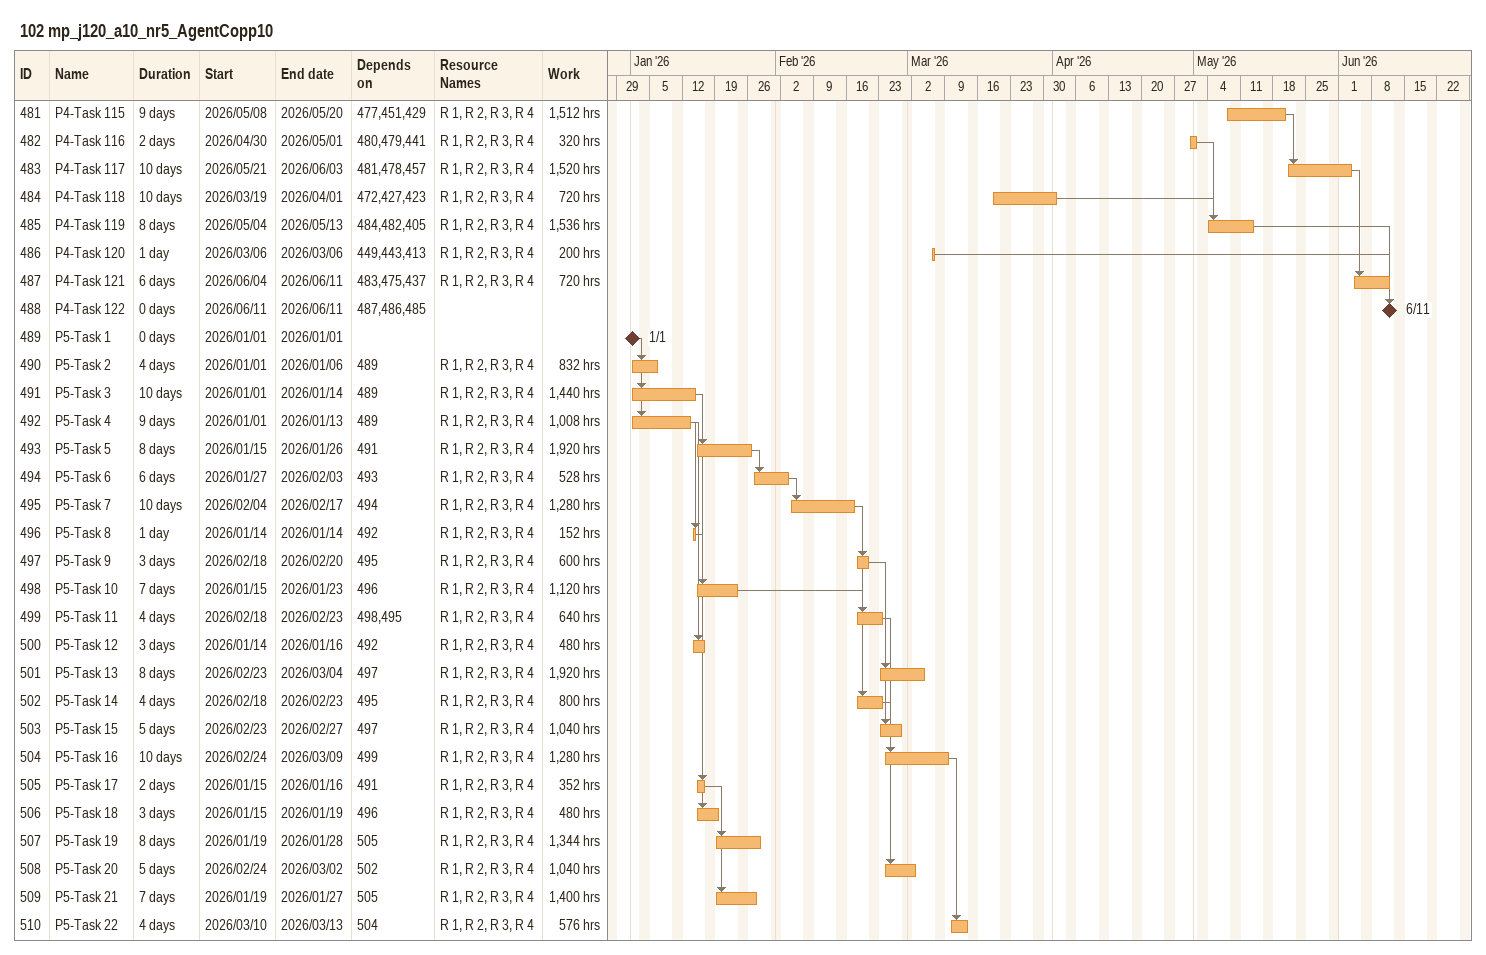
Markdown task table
102 mp_j120_a10_nr5_AgentCopp10

| ID | Task | Duration | Start | Finish | Predecessors | Resources | Work (h) |
|---|---|---|---|---|---|---|---|
| 481 | P4-Task 115 | 9d | 2026-05-08 | 2026-05-20 | 477, 451, 429 | R 1, R 2, R 3, R 4 | 1512 |
| 482 | P4-Task 116 | 2d | 2026-04-30 | 2026-05-01 | 480, 479, 441 | R 1, R 2, R 3, R 4 | 320 |
| 483 | P4-Task 117 | 10d | 2026-05-21 | 2026-06-03 | 481, 478, 457 | R 1, R 2, R 3, R 4 | 1520 |
| 484 | P4-Task 118 | 10d | 2026-03-19 | 2026-04-01 | 472, 427, 423 | R 1, R 2, R 3, R 4 | 720 |
| 485 | P4-Task 119 | 8d | 2026-05-04 | 2026-05-13 | 484, 482, 405 | R 1, R 2, R 3, R 4 | 1536 |
| 486 | P4-Task 120 | 1d | 2026-03-06 | 2026-03-06 | 449, 443, 413 | R 1, R 2, R 3, R 4 | 200 |
| 487 | P4-Task 121 | 6d | 2026-06-04 | 2026-06-11 | 483, 475, 437 | R 1, R 2, R 3, R 4 | 720 |
| 488 | P4-Task 122 | 0d | 2026-06-11 | 2026-06-11 | 487, 486, 485 |  |  |
| 489 | P5-Task 1 | 0d | 2026-01-01 | 2026-01-01 |  |  |  |
| 490 | P5-Task 2 | 4d | 2026-01-01 | 2026-01-06 | 489 | R 1, R 2, R 3, R 4 | 832 |
| 491 | P5-Task 3 | 10d | 2026-01-01 | 2026-01-14 | 489 | R 1, R 2, R 3, R 4 | 1440 |
| 492 | P5-Task 4 | 9d | 2026-01-01 | 2026-01-13 | 489 | R 1, R 2, R 3, R 4 | 1008 |
| 493 | P5-Task 5 | 8d | 2026-01-15 | 2026-01-26 | 491 | R 1, R 2, R 3, R 4 | 1920 |
| 494 | P5-Task 6 | 6d | 2026-01-27 | 2026-02-03 | 493 | R 1, R 2, R 3, R 4 | 528 |
| 495 | P5-Task 7 | 10d | 2026-02-04 | 2026-02-17 | 494 | R 1, R 2, R 3, R 4 | 1280 |
| 496 | P5-Task 8 | 1d | 2026-01-14 | 2026-01-14 | 492 | R 1, R 2, R 3, R 4 | 152 |
| 497 | P5-Task 9 | 3d | 2026-02-18 | 2026-02-20 | 495 | R 1, R 2, R 3, R 4 | 600 |
| 498 | P5-Task 10 | 7d | 2026-01-15 | 2026-01-23 | 496 | R 1, R 2, R 3, R 4 | 1120 |
| 499 | P5-Task 11 | 4d | 2026-02-18 | 2026-02-23 | 498, 495 | R 1, R 2, R 3, R 4 | 640 |
| 500 | P5-Task 12 | 3d | 2026-01-14 | 2026-01-16 | 492 | R 1, R 2, R 3, R 4 | 480 |
| 501 | P5-Task 13 | 8d | 2026-02-23 | 2026-03-04 | 497 | R 1, R 2, R 3, R 4 | 1920 |
| 502 | P5-Task 14 | 4d | 2026-02-18 | 2026-02-23 | 495 | R 1, R 2, R 3, R 4 | 800 |
| 503 | P5-Task 15 | 5d | 2026-02-23 | 2026-02-27 | 497 | R 1, R 2, R 3, R 4 | 1040 |
| 504 | P5-Task 16 | 10d | 2026-02-24 | 2026-03-09 | 499 | R 1, R 2, R 3, R 4 | 1280 |
| 505 | P5-Task 17 | 2d | 2026-01-15 | 2026-01-16 | 491 | R 1, R 2, R 3, R 4 | 352 |
| 506 | P5-Task 18 | 3d | 2026-01-15 | 2026-01-19 | 496 | R 1, R 2, R 3, R 4 | 480 |
| 507 | P5-Task 19 | 8d | 2026-01-19 | 2026-01-28 | 505 | R 1, R 2, R 3, R 4 | 1344 |
| 508 | P5-Task 20 | 5d | 2026-02-24 | 2026-03-02 | 502 | R 1, R 2, R 3, R 4 | 1040 |
| 509 | P5-Task 21 | 7d | 2026-01-19 | 2026-01-27 | 505 | R 1, R 2, R 3, R 4 | 1400 |
| 510 | P5-Task 22 | 4d | 2026-03-10 | 2026-03-13 | 504 | R 1, R 2, R 3, R 4 | 576 |
